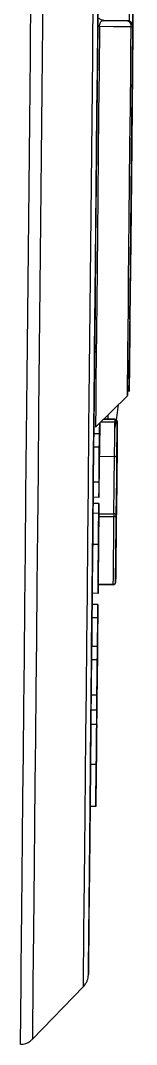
# Model space of a CAD drawing. Header units: millimetres. Extents: x 2344 to 4024, y 1094 to 2282.
# Drawn here: x 3238.8 to 3247.7, y 1308.8 to 1387.8 of the extents above; entities that cross this region are included whole.
import ezdxf

# ---------------------------------------------------------------- set-up
doc = ezdxf.new("R2010")
doc.units = ezdxf.units.MM

msp = doc.modelspace()

# ---------------------------------------------------------------- linework, layer by layer
at = {"color": 7, "linetype": 'Continuous', "lineweight": 25}
for p, q in [((3245.178, 1387.794), (3246.978, 1387.776)), ((3245.178, 1387.794), (3245.178, 1387.794)), ((3246.978, 1387.776), (3245.178, 1387.794)), ((3246.978, 1387.776), (3246.978, 1387.776)), ((3247.272, 1385.377), (3247.291, 1387.295)), ((3247.423, 1387.322), (3247.423, 1387.322)), ((3247.22, 1366.762), (3247.2, 1364.747)), ((3247.199, 1364.726), (3247.2, 1364.747)), ((3247.2, 1364.747), (3247.199, 1364.736)), ((3247.173, 1362.047), (3247.193, 1364.062)), ((3244.549, 1356.431), (3247.009, 1358.843)), ((3244.412, 1355.918), (3244.434, 1358.133)), ((3245.504, 1357.343), (3245.501, 1357.039)), ((3245.507, 1357.37), (3245.504, 1357.039)), ((3244.868, 1356.514), (3244.838, 1353.483)), ((3244.862, 1355.914), (3244.87, 1356.746)), ((3244.87, 1356.746), (3244.865, 1356.157)), ((3244.87, 1356.741), (3244.868, 1356.514)), ((3246.041, 1356.802), (3244.939, 1356.813)), ((3245.169, 1357.039), (3246.044, 1357.03)), ((3246.044, 1357.033), (3245.172, 1357.042)), ((3246.044, 1357.03), (3246.044, 1357.033)), ((3244.402, 1354.888), (3244.412, 1355.918)), ((3244.862, 1355.914), (3244.412, 1355.918)), ((3244.84, 1353.67), (3244.867, 1356.361)), ((3244.852, 1354.883), (3244.862, 1355.914)), ((3244.867, 1356.361), (3244.854, 1355.138)), ((3244.865, 1356.157), (3244.865, 1356.157)), ((3244.865, 1356.157), (3244.865, 1356.157)), ((3244.375, 1352.171), (3244.402, 1354.888)), ((3244.852, 1354.883), (3244.402, 1354.888)), ((3244.825, 1352.167), (3244.852, 1354.883)), ((3244.854, 1355.138), (3244.84, 1353.67)), ((3246.203, 1354.891), (3246.153, 1349.927)), ((3246.203, 1354.891), (3246.2, 1354.637)), ((3244.845, 1354.182), (3246.015, 1354.17)), ((3245.971, 1349.731), (3246.015, 1354.17)), ((3246.194, 1354.041), (3246.15, 1349.602)), ((3246.199, 1354.509), (3246.176, 1352.218)), ((3244.841, 1353.787), (3244.813, 1351.007)), ((3244.838, 1353.483), (3244.836, 1353.265)), ((3244.841, 1353.787), (3244.841, 1353.787)), ((3244.841, 1353.787), (3244.841, 1353.787)), ((3244.841, 1353.787), (3244.841, 1353.787)), ((3244.825, 1352.167), (3244.375, 1352.171)), ((3246.17, 1351.646), (3246.121, 1346.682)), ((3246.172, 1351.836), (3246.148, 1349.355)), ((3246.172, 1351.836), (3246.149, 1349.546)), ((3246.176, 1352.218), (3246.151, 1349.736)), ((3246.174, 1352.027), (3246.151, 1349.736)), ((3246.174, 1352.027), (3246.172, 1351.773)), ((3244.359, 1350.539), (3244.364, 1351.012)), ((3244.813, 1351.007), (3244.363, 1351.012)), ((3244.813, 1351.007), (3244.813, 1351.007)), ((3244.351, 1349.777), (3244.359, 1350.539)), ((3244.359, 1350.539), (3244.359, 1350.539)), ((3244.809, 1350.535), (3244.359, 1350.539)), ((3244.809, 1350.535), (3244.359, 1350.539)), ((3244.782, 1347.868), (3244.809, 1350.535)), ((3244.809, 1350.535), (3244.809, 1350.535)), ((3244.351, 1349.777), (3244.351, 1349.777)), ((3244.801, 1349.773), (3244.351, 1349.777)), ((3244.801, 1349.773), (3244.351, 1349.777)), ((3244.797, 1349.373), (3244.792, 1348.883)), ((3244.801, 1349.773), (3244.795, 1349.155)), ((3244.802, 1349.896), (3244.797, 1349.373)), ((3245.969, 1349.503), (3244.799, 1349.515)), ((3244.801, 1349.773), (3244.801, 1349.773)), ((3244.801, 1349.743), (3245.971, 1349.731)), ((3244.802, 1349.896), (3244.802, 1349.896)), ((3246.148, 1349.355), (3246.125, 1347.064)), ((3246.152, 1349.8), (3246.149, 1349.546)), ((3244.79, 1348.661), (3244.79, 1348.661)), ((3246.099, 1344.447), (3246.143, 1348.887)), ((3244.782, 1347.868), (3244.782, 1347.868)), ((3244.777, 1347.365), (3244.327, 1347.369)), ((3246.123, 1346.936), (3246.121, 1346.682)), ((3244.747, 1344.312), (3245.917, 1344.3)), ((3244.747, 1344.281), (3245.917, 1344.269)), ((3244.281, 1342.739), (3244.29, 1343.603)), ((3244.74, 1343.599), (3244.29, 1343.603)), ((3244.281, 1342.739), (3244.281, 1342.739)), ((3244.731, 1342.735), (3244.281, 1342.739)), ((3244.731, 1342.735), (3244.281, 1342.739)), ((3244.731, 1342.735), (3244.701, 1339.734)), ((3244.731, 1342.735), (3244.731, 1342.735)), ((3244.249, 1339.496), (3244.271, 1341.711)), ((3244.721, 1341.706), (3244.271, 1341.711)), ((3244.699, 1339.491), (3244.721, 1341.706)), ((3244.705, 1340.091), (3244.675, 1337.06)), ((3244.677, 1337.248), (3244.703, 1339.939)), ((3244.703, 1339.939), (3244.691, 1338.716)), ((3244.707, 1340.319), (3244.705, 1340.091)), ((3244.239, 1338.466), (3244.249, 1339.496)), ((3244.699, 1339.491), (3244.249, 1339.496)), ((3244.689, 1338.461), (3244.699, 1339.491)), ((3244.701, 1339.734), (3244.701, 1339.734)), ((3244.701, 1339.734), (3244.701, 1339.734)), ((3244.212, 1335.749), (3244.239, 1338.466)), ((3244.689, 1338.461), (3244.239, 1338.466)), ((3244.662, 1335.745), (3244.689, 1338.461)), ((3244.691, 1338.716), (3244.677, 1337.248)), ((3244.678, 1337.365), (3244.632, 1332.791)), ((3244.675, 1337.06), (3244.673, 1336.842)), ((3244.678, 1337.365), (3244.678, 1337.365)), ((3244.678, 1337.365), (3244.678, 1337.365)), ((3244.678, 1337.365), (3244.678, 1337.365)), ((3244.662, 1335.745), (3244.212, 1335.749)), ((3244.65, 1334.594), (3244.2, 1334.599)), ((3244.639, 1333.474), (3244.189, 1333.478)), ((3244.632, 1332.791), (3244.624, 1331.915)), ((3244.632, 1332.752), (3244.638, 1333.32)), ((3244.624, 1331.915), (3244.618, 1331.365)), ((3244.619, 1331.485), (3244.619, 1331.485)), ((3244.126, 1327.16), (3244.159, 1330.411)), ((3244.609, 1330.406), (3244.159, 1330.411)), ((3244.576, 1327.155), (3244.609, 1330.406)), ((3244.604, 1329.914), (3244.576, 1327.155)), ((3244.596, 1329.152), (3244.603, 1329.887)), ((3244.603, 1329.864), (3244.596, 1329.152)), ((3244.604, 1329.914), (3244.604, 1329.914)), ((3244.596, 1329.152), (3244.596, 1329.152)), ((3244.596, 1329.152), (3244.596, 1329.152)), ((3244.003, 1314.708), (3244.127, 1327.16)), ((3244.576, 1327.155), (3244.126, 1327.16)), ((3244.576, 1327.155), (3244.576, 1327.155)), ((3244.576, 1327.155), (3244.576, 1327.155)), ((3244.584, 1327.918), (3244.584, 1327.918)), ((3244.001, 1314.516), (3244.003, 1314.708)), ((3239.686, 1309.207), (3243.618, 1313.269))]:
    msp.add_line(p, q, dxfattribs=at)
at = {"color": 7, "linetype": 'Continuous', "lineweight": 25, "flags": 128}
for points in [[(3247.2, 1364.747), (3247.22, 1366.775), (3247.243, 1369.067), (3247.268, 1371.597), (3247.295, 1374.337), (3247.324, 1377.255), (3247.355, 1380.317), (3247.386, 1383.49), (3247.419, 1386.737), (3247.451, 1390.022), (3247.484, 1393.306), (3247.516, 1396.553), (3247.548, 1399.726), (3247.578, 1402.789), (3247.607, 1405.706), (3247.634, 1408.446), (3247.659, 1410.976), (3247.682, 1413.268), (3247.702, 1415.297)], [(3247.682, 1413.281), (3247.664, 1411.403), (3247.643, 1409.286), (3247.619, 1406.953), (3247.594, 1404.431), (3247.568, 1401.747), (3247.54, 1398.933), (3247.511, 1396.018), (3247.481, 1393.037), (3247.451, 1390.022), (3247.421, 1387.006), (3247.392, 1384.025), (3247.363, 1381.111), (3247.335, 1378.296), (3247.308, 1375.612), (3247.283, 1373.09), (3247.26, 1370.757), (3247.239, 1368.64), (3247.22, 1366.762)], [(3240.514, 1392.657), (3240.463, 1387.525), (3240.412, 1382.403), (3240.361, 1377.313), (3240.311, 1372.273), (3240.262, 1367.306), (3240.213, 1362.43), (3240.166, 1357.666), (3240.12, 1353.032), (3240.076, 1348.547), (3240.033, 1344.23), (3239.992, 1340.097), (3239.953, 1336.166), (3239.916, 1332.451), (3239.881, 1328.969), (3239.849, 1325.732), (3239.82, 1322.755), (3239.793, 1320.049), (3239.769, 1317.625), (3239.748, 1315.492), (3239.73, 1313.66), (3239.714, 1312.135), (3239.703, 1310.924), (3239.694, 1310.032), (3239.688, 1309.463), (3239.686, 1309.217), (3239.686, 1309.207)], [(3247.169, 1387.739), (3247.191, 1390.024), (3247.214, 1392.254)], [(3238.773, 1308.797), (3238.773, 1308.805), (3238.775, 1309.032), (3238.781, 1309.573), (3238.789, 1310.427), (3238.8, 1311.59), (3238.815, 1313.057), (3238.832, 1314.823), (3238.853, 1316.88), (3238.876, 1319.222), (3238.902, 1321.839), (3238.93, 1324.72), (3238.962, 1327.855), (3238.995, 1331.231), (3239.031, 1334.836), (3239.069, 1338.655), (3239.109, 1342.673), (3239.15, 1346.875), (3239.194, 1351.245), (3239.239, 1355.766), (3239.285, 1360.419), (3239.332, 1365.188), (3239.38, 1370.054), (3239.43, 1374.997), (3239.479, 1379.998), (3239.529, 1385.039), (3239.58, 1390.1)], [(3243.618, 1313.269), (3243.618, 1313.276), (3243.62, 1313.504), (3243.625, 1314.054), (3243.634, 1314.925), (3243.646, 1316.111), (3243.66, 1317.609), (3243.678, 1319.412), (3243.699, 1321.512), (3243.723, 1323.901), (3243.749, 1326.568), (3243.778, 1329.502), (3243.81, 1332.692), (3243.844, 1336.122), (3243.88, 1339.78), (3243.919, 1343.65), (3243.959, 1347.714), (3244.001, 1351.957), (3244.045, 1356.361), (3244.09, 1360.906), (3244.136, 1365.574), (3244.184, 1370.344), (3244.232, 1375.198), (3244.281, 1380.115), (3244.33, 1385.073), (3244.379, 1390.052)], [(3244.75, 1390.048), (3244.701, 1385.129), (3244.653, 1380.231), (3244.604, 1375.374), (3244.557, 1370.579), (3244.51, 1365.866), (3244.464, 1361.255), (3244.42, 1356.765), (3244.376, 1352.415), (3244.335, 1348.223), (3244.295, 1344.207), (3244.257, 1340.385), (3244.221, 1336.771), (3244.188, 1333.382), (3244.156, 1330.231), (3244.128, 1327.332), (3244.101, 1324.698), (3244.078, 1322.338), (3244.058, 1320.263), (3244.04, 1318.482), (3244.025, 1317.002), (3244.014, 1315.83), (3244.005, 1314.97), (3244, 1314.426), (3243.998, 1314.201), (3243.998, 1314.194)], [(3244.446, 1359.381), (3244.434, 1358.123), (3244.424, 1357.162), (3244.418, 1356.508), (3244.414, 1356.167), (3244.414, 1356.142), (3244.417, 1356.433), (3244.423, 1357.037), (3244.432, 1357.949), (3244.444, 1359.161), (3244.459, 1360.66), (3244.476, 1362.434), (3244.496, 1364.465), (3244.519, 1366.734), (3244.544, 1369.221), (3244.57, 1371.903), (3244.598, 1374.753), (3244.628, 1377.746), (3244.659, 1380.854), (3244.691, 1384.047), (3244.723, 1387.297)], [(3244.855, 1387.321), (3244.821, 1383.934), (3244.788, 1380.61), (3244.756, 1377.384), (3244.726, 1374.288), (3244.697, 1371.355), (3244.669, 1368.615), (3244.644, 1366.097), (3244.622, 1363.826), (3244.602, 1361.826), (3244.585, 1360.118), (3244.571, 1358.718), (3244.561, 1357.643), (3244.553, 1356.902), (3244.549, 1356.504), (3244.549, 1356.431)], [(3247.291, 1387.295), (3245.927, 1387.31), (3244.855, 1387.321)], [(3247.423, 1387.322), (3247.391, 1384.065), (3247.359, 1380.876), (3247.329, 1377.792), (3247.3, 1374.846), (3247.272, 1372.072), (3247.247, 1369.502), (3247.223, 1367.165), (3247.203, 1365.088), (3247.185, 1363.294), (3247.17, 1361.804), (3247.159, 1360.634), (3247.15, 1359.798), (3247.145, 1359.305), (3247.144, 1359.161), (3247.146, 1359.367), (3247.152, 1359.922), (3247.161, 1360.819), (3247.173, 1362.047)], [(3247.167, 1361.478), (3247.167, 1361.478), (3247.169, 1361.621), (3247.173, 1362.081), (3247.181, 1362.855), (3247.191, 1363.932), (3247.205, 1365.301), (3247.221, 1366.947), (3247.24, 1368.851), (3247.261, 1370.992), (3247.285, 1373.346), (3247.31, 1375.887), (3247.337, 1378.586), (3247.365, 1381.412), (3247.394, 1384.335), (3247.423, 1387.322)], [(3247.037, 1361.599), (3247.027, 1360.576), (3247.018, 1359.692), (3247.012, 1359.118), (3247.009, 1358.859), (3247.01, 1358.917), (3247.014, 1359.292), (3247.02, 1359.981), (3247.03, 1360.976), (3247.043, 1362.267), (3247.059, 1363.841), (3247.077, 1365.682), (3247.098, 1367.772), (3247.121, 1370.088), (3247.145, 1372.607), (3247.172, 1375.304), (3247.201, 1378.15), (3247.23, 1381.118), (3247.26, 1384.177), (3247.272, 1385.377)], [(3247.193, 1364.062), (3247.182, 1362.954), (3247.174, 1362.148), (3247.173, 1362.082)], [(3247.173, 1362.082), (3247.169, 1361.654), (3247.167, 1361.478)], [(3246.036, 1356.262), (3246.193, 1357.149), (3246.329, 1358.176)], [(3246.015, 1354.17), (3246.018, 1354.438), (3246.021, 1354.735), (3246.024, 1355.055), (3246.027, 1355.393), (3246.031, 1355.742), (3246.034, 1356.098), (3246.038, 1356.453), (3246.041, 1356.802)], [(3246.044, 1357.03), (3246.044, 1357.024), (3246.044, 1357.01), (3246.043, 1356.987), (3246.043, 1356.957), (3246.043, 1356.922), (3246.042, 1356.883), (3246.042, 1356.842), (3246.041, 1356.802)], [(3246.15, 1349.625), (3246.164, 1351.049), (3246.178, 1352.422), (3246.191, 1353.689), (3246.202, 1354.796), (3246.211, 1355.697), (3246.217, 1356.356), (3246.221, 1356.745), (3246.222, 1356.849)], [(3246.222, 1356.849), (3246.218, 1356.476), (3246.214, 1356.097), (3246.211, 1355.718), (3246.207, 1355.345), (3246.203, 1354.985), (3246.2, 1354.643), (3246.197, 1354.327), (3246.194, 1354.041)], [(3246.203, 1354.891), (3246.203, 1354.902), (3246.203, 1354.911), (3246.203, 1354.916), (3246.203, 1354.917), (3246.203, 1354.916), (3246.203, 1354.911), (3246.203, 1354.902), (3246.203, 1354.891)], [(3246.2, 1354.637), (3246.2, 1354.623), (3246.2, 1354.607), (3246.2, 1354.59), (3246.199, 1354.573), (3246.199, 1354.555), (3246.199, 1354.538), (3246.199, 1354.523), (3246.199, 1354.509)], [(3246.172, 1351.773), (3246.171, 1351.759), (3246.171, 1351.744), (3246.171, 1351.727), (3246.171, 1351.709), (3246.171, 1351.692), (3246.171, 1351.675), (3246.17, 1351.659), (3246.17, 1351.646)], [(3246.174, 1352.027), (3246.174, 1352.039), (3246.174, 1352.047), (3246.174, 1352.052), (3246.174, 1352.054), (3246.174, 1352.052), (3246.174, 1352.047), (3246.174, 1352.039), (3246.174, 1352.027)], [(3245.917, 1344.3), (3245.923, 1344.836), (3245.928, 1345.408), (3245.934, 1346.013), (3245.941, 1346.652), (3245.947, 1347.322), (3245.954, 1348.021), (3245.961, 1348.749), (3245.969, 1349.503)], [(3245.971, 1349.731), (3245.971, 1349.707), (3245.971, 1349.68), (3245.97, 1349.651), (3245.97, 1349.621), (3245.97, 1349.59), (3245.969, 1349.559), (3245.969, 1349.53), (3245.969, 1349.503)], [(3246.15, 1349.602), (3246.146, 1349.582), (3246.136, 1349.564), (3246.119, 1349.546), (3246.096, 1349.531), (3246.069, 1349.519), (3246.038, 1349.51), (3246.004, 1349.505), (3245.969, 1349.503)], [(3246.15, 1349.602), (3246.142, 1348.855), (3246.135, 1348.134), (3246.128, 1347.441), (3246.122, 1346.777), (3246.116, 1346.145), (3246.11, 1345.545), (3246.104, 1344.979), (3246.099, 1344.447)], [(3246.143, 1348.887), (3246.145, 1349.137), (3246.147, 1349.348), (3246.149, 1349.515), (3246.15, 1349.635), (3246.151, 1349.708), (3246.151, 1349.73)], [(3246.149, 1349.546), (3246.149, 1349.534), (3246.149, 1349.526), (3246.149, 1349.521), (3246.149, 1349.519), (3246.149, 1349.521), (3246.149, 1349.526), (3246.149, 1349.534), (3246.149, 1349.546)], [(3246.151, 1349.73), (3246.151, 1349.73), (3246.151, 1349.702), (3246.15, 1349.625)], [(3246.153, 1349.927), (3246.153, 1349.914), (3246.153, 1349.898), (3246.153, 1349.881), (3246.152, 1349.864), (3246.152, 1349.846), (3246.152, 1349.829), (3246.152, 1349.814), (3246.152, 1349.8)], [(3246.125, 1347.064), (3246.125, 1347.05), (3246.124, 1347.035), (3246.124, 1347.018), (3246.124, 1347), (3246.124, 1346.983), (3246.124, 1346.966), (3246.124, 1346.95), (3246.123, 1346.936)], [(3246.121, 1346.682), (3246.121, 1346.671), (3246.121, 1346.662), (3246.121, 1346.657), (3246.121, 1346.656), (3246.121, 1346.657), (3246.121, 1346.662), (3246.121, 1346.671), (3246.121, 1346.682)], [(3245.917, 1344.3), (3245.917, 1344.285), (3245.917, 1344.275), (3245.917, 1344.27), (3245.917, 1344.269)], [(3243.998, 1314.194), (3243.999, 1314.295), (3244.001, 1314.516)]]:
    msp.add_lwpolyline(points, dxfattribs=at)
at = {"color": 7, "linetype": 'Continuous', "lineweight": 25}
for centre, radius, start, end in [((3244.836, 1387.058), 0.265, 85.80389, 115.2076), ((3246.888, 1387.375), 0.411, 348.78489, 77.39609), ((3246.973, 1387.326), 0.45, 359.4307, 89.4307), ((3247.31, 1387.543), 0.249, 265.65981, 297.05192), ((3246.085, 1357.006), 0.208, 257.87023, 310.97044), ((3246.042, 1356.85), 0.18, 359.44321, 89.44317), ((3246.036, 1354.011), 0.161, 10.85333, 97.4799), ((3245.992, 1349.572), 0.161, 10.85333, 97.4799), ((3245.919, 1344.449), 0.18, 269.4307, 359.43204), ((3245.933, 1344.466), 0.167, 264.58095, 353.57411)]:
    msp.add_arc(centre, radius, start, end, dxfattribs=at)
for points, knots in [([(3244.723, 1387.297), (3244.724, 1387.371), (3244.725, 1387.52), (3244.728, 1387.792), (3244.73, 1388.045), (3244.732, 1388.217), (3244.732, 1388.238), (3244.732, 1388.248)], [0, 0, 0, 0, 0.125386, 0.251061, 0.500313, 0.750116, 1, 1, 1, 1]), ([(3245.178, 1387.794), (3245.115, 1387.802), (3245.017, 1387.815), (3244.9, 1387.887), (3244.853, 1387.94), (3244.83, 1387.965)], [0, 0, 0, 0, 0.49907, 0.762803, 1, 1, 1, 1]), ([(3244.855, 1387.321), (3244.855, 1387.34), (3244.855, 1387.379), (3244.863, 1387.455), (3244.885, 1387.541), (3244.922, 1387.623), (3244.983, 1387.712), (3245.07, 1387.781), (3245.141, 1387.789), (3245.178, 1387.794)], [0, 0, 0, 0, 0.04691, 0.093633, 0.194711, 0.311017, 0.43912, 0.713502, 1, 1, 1, 1]), ([(3247.168, 1387.732), (3247.14, 1387.744), (3247.079, 1387.769), (3247.014, 1387.774), (3246.978, 1387.776)], [0, 0, 0, 0, 0.4553313, 1, 1, 1, 1]), ([(3247.423, 1387.322), (3247.42, 1387.37), (3247.413, 1387.452), (3247.358, 1387.569), (3247.282, 1387.665), (3247.204, 1387.711), (3247.168, 1387.732)], [0, 0, 0, 0, 0.294647, 0.501246, 0.766423, 1, 1, 1, 1]), ([(3244.53, 1365.651), (3244.527, 1365.651), (3244.52, 1365.651), (3244.51, 1365.646), (3244.509, 1365.639), (3244.508, 1365.633)], [0, 0, 0, 0, 0.217261, 0.447737, 1, 1, 1, 1]), ([(3244.474, 1362.133), (3244.475, 1362.139), (3244.478, 1362.152), (3244.506, 1362.21), (3244.554, 1362.283), (3244.605, 1362.331), (3244.631, 1362.355)], [0, 0, 0, 0, 0.263725, 0.511139, 0.753795, 1, 1, 1, 1]), ([(3244.865, 1356.157), (3244.866, 1356.267), (3244.868, 1356.475), (3244.87, 1356.659), (3244.87, 1356.746)], [0, 0, 0, 0, 0.529935, 1, 1, 1, 1]), ([(3244.833, 1352.981), (3244.833, 1352.988), (3244.833, 1353.001), (3244.836, 1353.303), (3244.839, 1353.603), (3244.841, 1353.787)], [0, 0, 0, 0, 0.280881, 0.558857, 1, 1, 1, 1]), ([(3244.836, 1353.265), (3244.835, 1353.184), (3244.834, 1353.039), (3244.833, 1352.999), (3244.833, 1352.981)], [0, 0, 0, 0, 0.560389, 1, 1, 1, 1]), ([(3244.363, 1351.012), (3244.365, 1351.183), (3244.369, 1351.526), (3244.372, 1351.893), (3244.374, 1352.066), (3244.375, 1352.171)], [0, 0, 0, 0, 0.277759, 0.558212, 1, 1, 1, 1]), ([(3244.813, 1351.007), (3244.815, 1351.178), (3244.819, 1351.521), (3244.822, 1351.888), (3244.824, 1352.061), (3244.825, 1352.167)], [0, 0, 0, 0, 0.277759, 0.558212, 1, 1, 1, 1]), ([(3244.809, 1350.535), (3244.808, 1350.434), (3244.806, 1350.233), (3244.803, 1350.009), (3244.802, 1349.892), (3244.802, 1349.894), (3244.802, 1349.896)], [0, 0, 0, 0, 0.186749, 0.372334, 0.559123, 1, 1, 1, 1]), ([(3244.327, 1347.369), (3244.332, 1347.824), (3244.34, 1348.637), (3244.348, 1349.429), (3244.351, 1349.777)], [0, 0, 0, 0, 0.5599154, 1, 1, 1, 1]), ([(3244.777, 1347.365), (3244.782, 1347.82), (3244.79, 1348.632), (3244.798, 1349.424), (3244.801, 1349.773)], [0, 0, 0, 0, 0.559915, 1, 1, 1, 1]), ([(3244.792, 1348.883), (3244.789, 1348.54), (3244.783, 1347.927), (3244.776, 1347.233), (3244.773, 1346.927)], [0, 0, 0, 0, 0.559112, 1, 1, 1, 1]), ([(3244.775, 1347.158), (3244.777, 1347.376), (3244.782, 1347.808), (3244.787, 1348.374), (3244.79, 1348.634), (3244.79, 1348.652), (3244.79, 1348.661)], [0, 0, 0, 0, 0.281149, 0.559501, 0.77912, 1, 1, 1, 1]), ([(3244.795, 1349.155), (3244.794, 1349.075), (3244.792, 1348.915), (3244.788, 1348.465), (3244.782, 1347.861), (3244.778, 1347.478), (3244.776, 1347.286)], [0, 0, 0, 0, 0.2807684, 0.5596325, 0.7793612, 1, 1, 1, 1]), ([(3244.79, 1348.661), (3244.79, 1348.658), (3244.79, 1348.652), (3244.789, 1348.598), (3244.786, 1348.267), (3244.783, 1348.002), (3244.782, 1347.868)], [0, 0, 0, 0, 0.281496, 0.561608, 0.779328, 1, 1, 1, 1]), ([(3244.29, 1343.603), (3244.29, 1343.643), (3244.291, 1343.722), (3244.299, 1344.532), (3244.312, 1345.883), (3244.322, 1346.873), (3244.327, 1347.369)], [0, 0, 0, 0, 0.280862, 0.560394, 0.779988, 1, 1, 1, 1]), ([(3244.74, 1343.599), (3244.74, 1343.639), (3244.741, 1343.718), (3244.749, 1344.528), (3244.762, 1345.878), (3244.772, 1346.869), (3244.777, 1347.365)], [0, 0, 0, 0, 0.280862, 0.560394, 0.779988, 1, 1, 1, 1]), ([(3244.773, 1346.927), (3244.768, 1346.39), (3244.76, 1345.582), (3244.751, 1344.704), (3244.744, 1344.061), (3244.74, 1343.656), (3244.74, 1343.618), (3244.74, 1343.599)], [0, 0, 0, 0, 0.24891, 0.374053, 0.49929, 0.749224, 1, 1, 1, 1]), ([(3244.776, 1347.286), (3244.774, 1347.074), (3244.77, 1346.65), (3244.763, 1345.904), (3244.757, 1345.316), (3244.754, 1345), (3244.753, 1344.971), (3244.753, 1344.957)], [0, 0, 0, 0, 0.1250099, 0.2499863, 0.4986889, 0.7491401, 1, 1, 1, 1]), ([(3244.753, 1344.957), (3244.753, 1344.969), (3244.754, 1344.994), (3244.756, 1345.246), (3244.761, 1345.777), (3244.769, 1346.522), (3244.773, 1346.946), (3244.775, 1347.158)], [0, 0, 0, 0, 0.250973, 0.501644, 0.750146, 0.874991, 1, 1, 1, 1]), ([(3244.271, 1341.711), (3244.272, 1341.802), (3244.273, 1341.928), (3244.277, 1342.35), (3244.28, 1342.609), (3244.281, 1342.739)], [0, 0, 0, 0, 0.560642, 0.779888, 1, 1, 1, 1]), ([(3244.721, 1341.706), (3244.722, 1341.797), (3244.723, 1341.923), (3244.727, 1342.345), (3244.73, 1342.605), (3244.731, 1342.735)], [0, 0, 0, 0, 0.560642, 0.779888, 1, 1, 1, 1]), ([(3244.701, 1339.734), (3244.702, 1339.843), (3244.705, 1340.058), (3244.708, 1340.356), (3244.709, 1340.524), (3244.709, 1340.531), (3244.709, 1340.535)], [0, 0, 0, 0, 0.281196, 0.560708, 0.779652, 1, 1, 1, 1]), ([(3244.709, 1340.535), (3244.709, 1340.514), (3244.709, 1340.477), (3244.708, 1340.367), (3244.707, 1340.319)], [0, 0, 0, 0, 0.559614, 1, 1, 1, 1]), ([(3244.67, 1336.559), (3244.67, 1336.566), (3244.67, 1336.579), (3244.673, 1336.881), (3244.676, 1337.181), (3244.678, 1337.365)], [0, 0, 0, 0, 0.280881, 0.558857, 1, 1, 1, 1]), ([(3244.673, 1336.842), (3244.672, 1336.762), (3244.67, 1336.617), (3244.67, 1336.577), (3244.67, 1336.559)], [0, 0, 0, 0, 0.5603886, 1, 1, 1, 1]), ([(3244.2, 1334.599), (3244.202, 1334.768), (3244.205, 1335.107), (3244.209, 1335.472), (3244.211, 1335.644), (3244.212, 1335.749)], [0, 0, 0, 0, 0.277989, 0.558369, 1, 1, 1, 1]), ([(3244.65, 1334.594), (3244.652, 1334.763), (3244.655, 1335.103), (3244.659, 1335.468), (3244.661, 1335.639), (3244.662, 1335.745)], [0, 0, 0, 0, 0.277989, 0.558369, 1, 1, 1, 1]), ([(3244.188, 1333.324), (3244.189, 1333.486), (3244.192, 1333.71), (3244.196, 1334.195), (3244.199, 1334.464), (3244.2, 1334.599)], [0, 0, 0, 0, 0.560153, 0.779868, 1, 1, 1, 1]), ([(3244.638, 1333.32), (3244.639, 1333.464), (3244.641, 1333.681), (3244.646, 1334.135), (3244.649, 1334.441), (3244.65, 1334.594)], [0, 0, 0, 0, 0.500859, 0.750056, 1, 1, 1, 1]), ([(3244.159, 1330.411), (3244.162, 1330.774), (3244.169, 1331.5), (3244.178, 1332.392), (3244.184, 1332.977), (3244.188, 1333.401), (3244.189, 1333.448), (3244.189, 1333.478)], [0, 0, 0, 0, 0.250739, 0.500635, 0.625825, 0.750925, 1, 1, 1, 1]), ([(3244.609, 1330.406), (3244.612, 1330.77), (3244.619, 1331.494), (3244.628, 1332.383), (3244.634, 1332.969), (3244.637, 1333.276), (3244.639, 1333.442), (3244.639, 1333.463), (3244.639, 1333.474)], [0, 0, 0, 0, 0.250661, 0.497944, 0.62505, 0.748503, 0.863046, 1, 1, 1, 1]), ([(3244.639, 1333.474), (3244.639, 1333.447), (3244.638, 1333.394), (3244.634, 1332.966), (3244.627, 1332.303), (3244.622, 1331.774), (3244.619, 1331.485)], [0, 0, 0, 0, 0.259747, 0.498855, 0.726238, 1, 1, 1, 1]), ([(3244.619, 1331.485), (3244.621, 1331.63), (3244.624, 1331.912), (3244.628, 1332.371), (3244.63, 1332.599), (3244.632, 1332.752)], [0, 0, 0, 0, 0.254228, 0.496443, 1, 1, 1, 1]), ([(3244.603, 1329.887), (3244.606, 1330.177), (3244.611, 1330.613), (3244.616, 1331.166), (3244.62, 1331.529), (3244.623, 1331.816), (3244.625, 1332.071), (3244.625, 1332.098), (3244.626, 1332.116)], [0, 0, 0, 0, 0.25081, 0.377495, 0.500739, 0.621995, 0.75072, 1, 1, 1, 1]), ([(3244.626, 1332.116), (3244.625, 1332.099), (3244.625, 1332.075), (3244.623, 1331.853), (3244.62, 1331.593), (3244.617, 1331.262), (3244.612, 1330.764), (3244.608, 1330.366), (3244.606, 1330.103)], [0, 0, 0, 0, 0.2489128, 0.3771277, 0.4994141, 0.6203197, 0.749749, 1, 1, 1, 1]), ([(3244.618, 1331.365), (3244.617, 1331.207), (3244.615, 1331.009), (3244.611, 1330.627), (3244.608, 1330.302), (3244.605, 1330.04), (3244.603, 1329.864)], [0, 0, 0, 0, 0.500463, 0.628032, 0.749537, 1, 1, 1, 1]), ([(3244.606, 1330.103), (3244.604, 1329.945), (3244.601, 1329.628), (3244.598, 1329.311), (3244.596, 1329.152)], [0, 0, 0, 0, 0.500066, 1, 1, 1, 1]), ([(3244.596, 1329.152), (3244.596, 1329.145), (3244.596, 1329.136), (3244.597, 1329.275), (3244.598, 1329.36), (3244.6, 1329.569), (3244.602, 1329.776), (3244.604, 1329.914)], [0, 0, 0, 0, 0.500445, 0.5665268, 0.6257658, 0.7503222, 1, 1, 1, 1]), ([(3244.576, 1327.155), (3244.578, 1327.294), (3244.58, 1327.502), (3244.582, 1327.743), (3244.584, 1327.95), (3244.584, 1327.932), (3244.584, 1327.918)], [0, 0, 0, 0, 0.250779, 0.376435, 0.500232, 1, 1, 1, 1]), ([(3244.584, 1327.918), (3244.584, 1327.916), (3244.584, 1327.913), (3244.583, 1327.881), (3244.582, 1327.741), (3244.58, 1327.503), (3244.578, 1327.295), (3244.576, 1327.155)], [0, 0, 0, 0, 0.249787, 0.498689, 0.623422, 0.747972, 1, 1, 1, 1]), ([(3243.649, 1313.306), (3243.707, 1313.376), (3243.817, 1313.51), (3243.916, 1313.729), (3243.969, 1313.915), (3243.989, 1314.046), (3243.995, 1314.124), (3243.997, 1314.155), (3243.997, 1314.166), (3243.997, 1314.175), (3243.998, 1314.183), (3243.998, 1314.191), (3243.998, 1314.196), (3243.998, 1314.238), (3243.999, 1314.335), (3244.001, 1314.504), (3244.001, 1314.522)], [0, 0, 0, 0, 0.034496, 0.065701, 0.09029, 0.107767, 0.116387, 0.119361, 0.121526, 0.124166, 0.12878, 0.140127, 0.186902, 0.375129, 0.932843, 1, 1, 1, 1]), ([(3238.785, 1308.815), (3238.917, 1308.827), (3239.183, 1308.849), (3239.499, 1309.023), (3239.649, 1309.18), (3239.707, 1309.241)], [0, 0, 0, 0, 0.377862, 0.761117, 1, 1, 1, 1])]:
    msp.add_open_spline(points, degree=3, knots=knots, dxfattribs=at)

doc.saveas('drawing.dxf')
